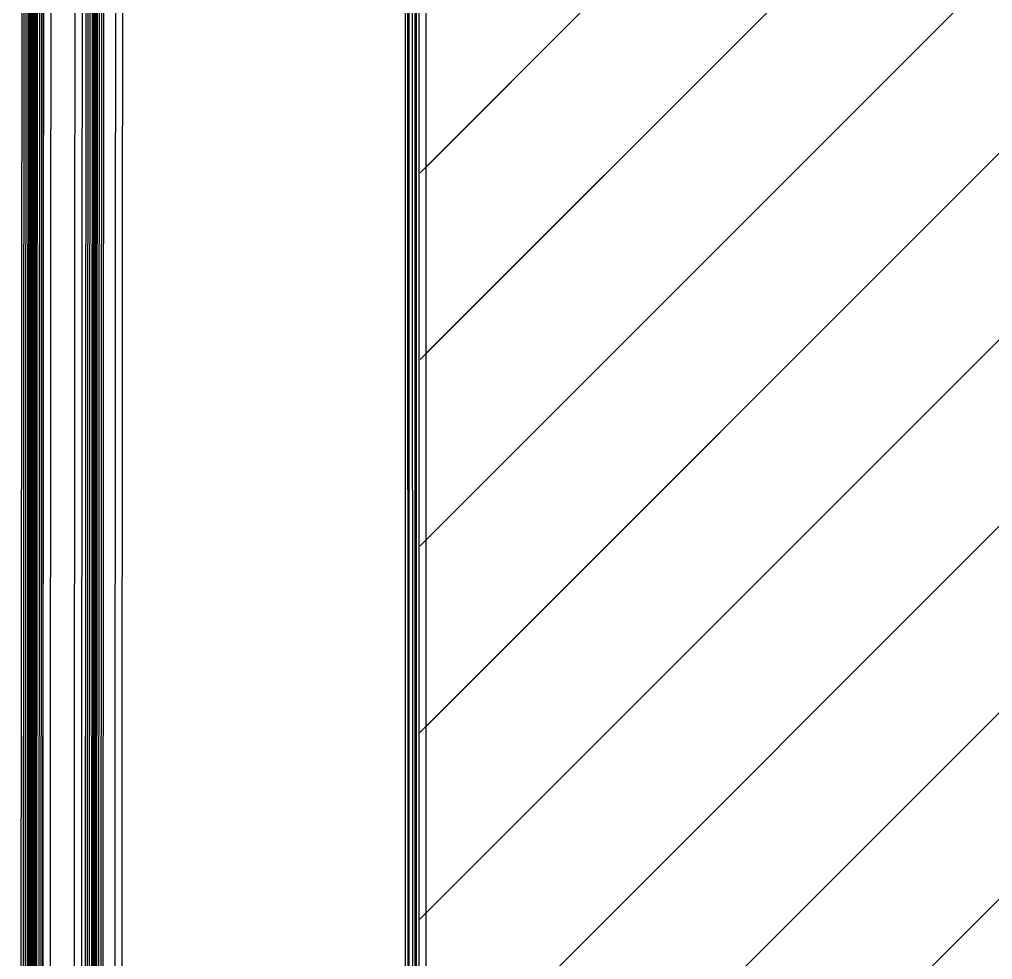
# Model space of a CAD drawing. Header units: inches. Extents: x 4821 to 127877, y 58012 to 433683.
# Drawn here: x 29514.8 to 29976.2, y 85245 to 85690.6 of the extents above; entities that cross this region are included whole.
import ezdxf

# ---------------------------------------------------------------- set-up
doc = ezdxf.new("R2010")
doc.units = ezdxf.units.IN
doc.header["$MEASUREMENT"] = 0
for name, color, linetype in [('A-WAL-CMU', 7, 'Continuous'), ('A-WALL', 53, 'Continuous'), ('COL FISRT$0$COL GROUND$0$Cloums$0$A-COL-HAT', 8, 'Continuous'), ('COL FISRT$0$COL GROUND$0$Cloums$0$A-COL-RFC', 210, 'Continuous'), ('HA', 9, 'Continuous')]:
    doc.layers.add(name, color=color, linetype=linetype)

# ---------------------------------------------------------------- blocks, each defined once
blk = doc.blocks.new('COL FISRT')
at = {"layer": 'COL FISRT$0$COL GROUND$0$Cloums$0$A-COL-HAT'}
h = blk.add_hatch(dxfattribs=at)
h.set_pattern_fill('ANSI31', color=256, scale=500)
h.set_pattern_definition([(45, (1133291.506657071, -1550303.881666417), (-44.19417382415921, 44.19417382415922), [])])
h.paths.add_polyline_path([(1146277.906910526, -1522172.036796919), (1146277.906910526, -1520122.035368457), (1142477.906910526, -1520122.035368457), (1142477.906910526, -1522172.036796919), (1142177.906910526, -1522172.036796919), (1142177.906910526, -1522165.875979099), (1142179.973735784, -1517122.035746251), (1149727.906910526, -1517122.036796898), (1149727.906910526, -1520072.036796919), (1149427.906910526, -1520072.036796919), (1149427.906910526, -1517422.03675489), (1142480.082802319, -1517422.035788259), (1142477.906910526, -1519822.036796919), (1146577.906910526, -1519822.036796919), (1146577.906910526, -1522172.036796919)])
at = {"layer": 'COL FISRT$0$COL GROUND$0$Cloums$0$A-COL-RFC', "linetype": 'Continuous', "elevation": -0.0004829170648008585}
blk.add_lwpolyline([(1142177.906910526, -1522172.035368457), (1142177.906910526, -1517122.125876786), (1142471.933609918, -1517122.036291858), (1149727.906910526, -1517122.03730198), (1149727.906910526, -1520072.036796919), (1149427.906910526, -1520072.036796919), (1149427.906910526, -1517422.037259958), (1142477.906910526, -1517422.036292695), (1142477.906910526, -1519822.035368457), (1146577.906910526, -1519822.035368457), (1146577.906910526, -1522172.035368457), (1146277.906910526, -1522172.035368457), (1146277.906910526, -1520122.035368457), (1142477.906910526, -1520122.035368457), (1142477.906910526, -1522172.035368457), (1142177.906910526, -1522172.035368457)], dxfattribs=at)
blk = doc.blocks.new('FIRST SLAB EDGE')
at = {"color": 165, "linetype": 'Continuous', "extrusion": (-5.690027263597747e-07, 1.561011668682587e-06, 0.9999999999986198)}
for p, q in [((1142583.827998021, -1726823.87451885, -0.001182486222555498), (1142585.839891034, -1724008.255785945, -0.001214231862994126)), ((1142584.827997981, -1726823.884011271, -0.001181902402073014), (1142586.839891076, -1724008.245984195, -0.001213678160890298)), ((1142585.82799798, -1726823.884015092, -0.001181333393381178), (1142587.839891079, -1724008.245321511, -0.001213110192619095)), ((1142586.827997981, -1726823.884018913, -0.001180764384689675), (1142588.839891082, -1724008.244658828, -0.001212542224346753)), ((1142587.82799798, -1726823.884022735, -0.001180195375997835), (1142589.839891084, -1724008.243996145, -0.001211974256075036)), ((1142588.827997983, -1726823.884026557, -0.00117962636730478), (1142590.839891087, -1724008.243333462, -0.001211406287802786)), ((1142582.828025968, -1726822.874539155, -0.002473812640631666), (1142584.839910331, -1724009.255811146, -0.002502436255011987)), ((1142613.227992657, -1726819.384119803, -0.001172767110762443), (1142615.239897721, -1724012.743420629, -0.001190497928927565)), ((1142614.227992657, -1726819.384123625, -0.001172198102070239), (1142616.23989772, -1724012.743424451, -0.00118992892023593)), ((1142615.227992657, -1726819.384127446, -0.001171629093378333), (1142617.239897721, -1724012.743428272, -0.001189359911543943)), ((1142616.227992657, -1726819.384131268, -0.001171060084686489), (1142618.239897721, -1724012.743432094, -0.001188790902851817)), ((1142617.227992657, -1726819.384135089, -0.001170491075994626), (1142619.239897721, -1724012.743435916, -0.001188221894159915)), ((1142618.227992657, -1726819.384138911, -0.001169922067303012), (1142620.239897721, -1724012.743439737, -0.00118765288546752))]:
    blk.add_line(p, q, dxfattribs=at)
at = {"color": 31, "extrusion": (-5.690027263597747e-07, 1.561011668682587e-06, 0.9999999999986198)}
blk.add_line((1142589.628075117, -1726797.884029614, -0.001219757419846815), (1142591.639815605, -1724034.24333044, -0.001170364829902738), dxfattribs=at)
for points, elevation in [([(1142627.228118708, -1726805.884170183), (1142629.239273148, -1724026.243470995)], -3.342955396906475), ([(1142595.039108735, -1724034.243340305), (1142593.028015433, -1726797.884039468)], -3.342955396906471), ([(1142608.028140004, -1726799.084096783), (1142610.039242478, -1724033.043397623)], -3.342955396906472)]:
    blk.add_lwpolyline(points, dxfattribs=dict(at, elevation=elevation))
at = {"layer": 'A-WAL-CMU'}
blk.add_line((1142767.66419405, -1728513.461661692), (1142767.66419405, -1723163.518863857), dxfattribs=at)

msp = doc.modelspace()

# ---------------------------------------------------------------- linework, layer by layer
at = {"layer": 'A-WAL-CMU'}
for points in [[(34528.48152312078, 89401.6048920945), (29702.23949222639, 89401.60562891478), (29702.76219988125, 80606.26253876009)], [(34525.08162813867, 89398.62145321639), (29698.83959724428, 89398.62219003667), (29699.36230489914, 80603.27909988197)]]:
    msp.add_lwpolyline(points, dxfattribs=at)
at = {"layer": 'A-WALL'}
for points in [[(82878.34852105612, 99398.83805261877), (82878.34991247696, 89403.89242663817), (87607.73403328401, 89403.89242663817), (87607.7340333038, 80606.26233142428), (82877.7340232851, 80606.26233142428), (82878.34852105612, 68907.52899523312), (66212.73404749762, 68907.52899523336), (66212.73404749436, 82278.82755683779), (51099.36957650026, 82278.82755686413), (51099.36957650073, 68907.52899523312), (34432.44793361146, 68907.52899523312), (34433.06243138248, 80606.26233142428), (29702.76219988125, 80606.26253876009), (29700.08173968899, 89403.80112764332), (34433.06243138295, 89403.8924272331), (34433.06243140041, 99398.83805261877), (82878.34852105612, 99398.83805261877)], [(82874.94862607401, 99395.85461374067), (82874.95001749485, 89400.90898776005), (87604.3341383019, 89400.90898776005), (87604.33413832169, 80603.27889254616), (82874.33412830299, 80603.27889254616), (82874.94862607401, 68904.545556355), (66209.33415251551, 68904.54555635524), (66209.33415251225, 82275.84411795967), (51095.96968151815, 82275.84411798601), (51095.96968151862, 68904.545556355), (34429.04803862935, 68904.545556355), (34429.66253640037, 80603.27889254616), (29699.36230489914, 80603.27909988197), (29696.68184470688, 89400.81768876521), (34429.66253640084, 89400.90898835499), (34429.6625364183, 99395.85461374067), (82874.94862607401, 99395.85461374067)]]:
    msp.add_lwpolyline(points, dxfattribs=at)
at = {"layer": 'HA', "elevation": -0.0004829170648008585}
for points in [[(51099.36957650073, 68907.52899523312), (34433.75510291848, 68907.52899523312), (34433.75561569072, 80606.2623313939), (29702.76219988125, 80606.26253876009), (29702.23949222639, 89401.60562891478), (34433.06243138295, 89401.60562890652), (34433.06243138295, 99398.83805261854), (82878.34852105519, 99398.84479680537), (82878.34991247696, 89403.89242663817), (87607.73403328401, 89403.89242664882), (87579.02672023652, 80606.26232121896), (82878.34852105612, 80606.26232121896), (82878.34852105612, 68907.52899523312), (34432.4480672772, 68910.07370644147)], [(51095.96968151862, 68904.545556355), (34430.35520793637, 68904.545556355), (34430.35572070861, 80603.27889251578), (29699.36230489914, 80603.27909988197), (29698.83959724428, 89398.62219003667), (34429.66253640084, 89398.6221900284), (34429.66253640084, 99395.85461374043), (82874.94862607308, 99395.86135792726), (82874.95001749485, 89400.90898776005), (87604.3341383019, 89400.9089877707), (87575.62682525441, 80603.27888234085), (82874.94862607401, 80603.27888234085), (82874.94862607401, 68904.545556355), (34429.04817229509, 68907.09026756336)]]:
    msp.add_lwpolyline(points, dxfattribs=at)

# ---------------------------------------------------------------- block references
at = {"layer": 'A-WAL-CMU'}
for name, p in [('FIRST SLAB EDGE', (-1113064.601772666, 1810842.365438144, -0.0004829170648008585)), ('FIRST SLAB EDGE', (-1113068.001667648, 1810839.381999266, -0.0004829170648008585)), ('COL FISRT', (-1112470.172877242, 1606525.929335953)), ('COL FISRT', (-1112473.572772224, 1606522.945897075))]:
    msp.add_blockref(name, p, dxfattribs=at)

doc.saveas('drawing.dxf')
